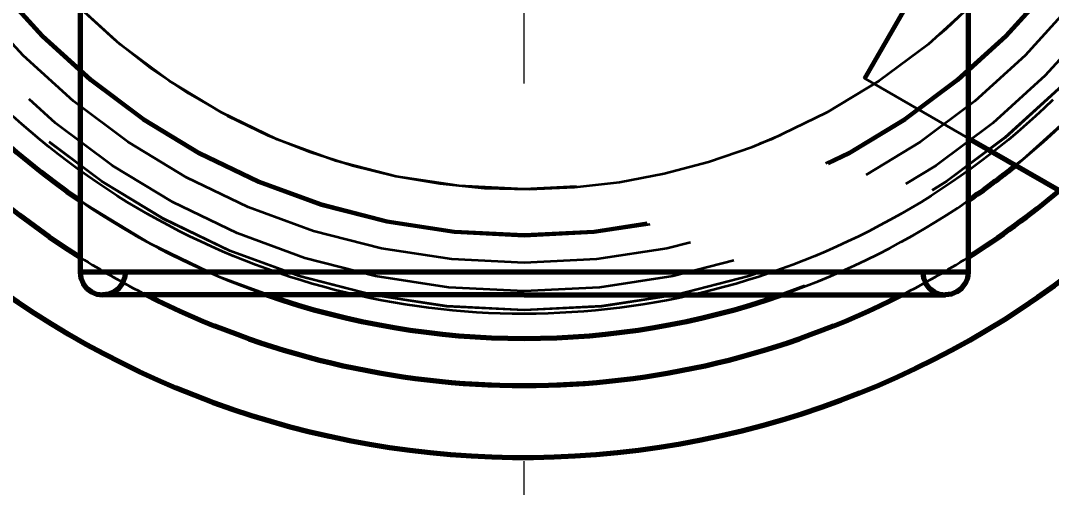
# Model space of a CAD drawing. Header units: millimetres. Extents: x 0 to 2382, y 0 to 420.
# Drawn here: x 153.84 to 159.29, y 128.15 to 130.62 of the extents above; entities that cross this region are included whole.
import ezdxf

# ---------------------------------------------------------------- set-up
doc = ezdxf.new("R2010")
doc.units = ezdxf.units.MM
doc.linetypes.add('IRAM-E-TRAZOS', pattern=[5, 4, -1])
doc.linetypes.add('IRAM-F-TRAZO-PUNTO', pattern=[20, 15, -2, 1, -2])
for name, color, linetype, lineweight in [('01-VISIBLE', 7, 'CONTINUOUS', 70), ('02-OCULTA', 4, 'IRAM-E-TRAZOS', 35), ('03-EJE', 1, 'IRAM-F-TRAZO-PUNTO', 18), ('04-COTA', 3, 'CONTINUOUS', 18)]:
    doc.layers.add(name, color=color, linetype=linetype, lineweight=lineweight)
doc.styles.add('ISO3098', font='isocpeur.ttf')
doc.dimstyles.new('FLAMA-IRAM', dxfattribs={"dimtxt": 3.5, "dimasz": 3.5, "dimexe": 2, "dimexo": 1.5, "dimgap": 1, "dimtad": 1, "dimdec": 1, "dimtxsty": 'ISO3098', "dimblk": 'IRAM_FLECHA', "dimblk1": 'IRAM_FLECHA', "dimblk2": 'IRAM_FLECHA', "dimcen": 2.5, "dimclrd": 256, "dimclre": 256, "dimclrt": 256, "dimazin": 3, "dimtfac": 1, "dimtmove": 0, "dimatfit": 3, "dimlwd": 18, "dimlwe": 18})

# ---------------------------------------------------------------- blocks, each defined once
blk = doc.blocks.new('IRAM_FLECHA')
blk.add_solid([(0, 0), (-1, 0.125), (-1, -0.125)])

msp = doc.modelspace()

# ---------------------------------------------------------------- linework, layer by layer
at = {"layer": '01-VISIBLE'}
for p, q in [((154.15, 130.6875), (154.15, 129.2875)), ((158.85, 130.6875), (158.85, 129.2875)), ((158.85, 129.9987), (159.3621, 129.703))]:
    msp.add_line(p, q, dxfattribs=at)
for points in [[(156.5, 129.2875), (156.45, 129.2875), (156.4, 129.2875), (156.35, 129.2875), (156.3, 129.2875), (156.25, 129.2875), (156.2, 129.2875), (156.15, 129.2875), (156.1, 129.2875), (156.05, 129.2875), (156, 129.2875), (155.95, 129.2875), (155.9, 129.2875), (155.85, 129.2875), (155.8, 129.2875), (155.75, 129.2875), (155.7, 129.2875), (155.65, 129.2875), (155.6, 129.2875), (155.55, 129.2875), (155.5, 129.2875), (155.45, 129.2875), (155.4, 129.2875), (155.35, 129.2875), (155.3, 129.2875), (155.25, 129.2875), (155.2, 129.2875), (155.15, 129.2875), (155.1, 129.2875), (155.05, 129.2875), (155, 129.2875), (154.95, 129.2875), (154.9, 129.2875), (154.85, 129.2875), (154.8, 129.2875), (154.75, 129.2875), (154.7, 129.2875), (154.65, 129.2875), (154.6, 129.2875), (154.55, 129.2875), (154.5, 129.2875), (154.45, 129.2875), (154.4, 129.2875), (154.35, 129.2875), (154.3, 129.2875), (154.25, 129.2875), (154.2, 129.2875), (154.15, 129.2875)], [(154.15, 129.2875), (154.1541, 129.2564), (154.1661, 129.2275), (154.1851, 129.2026), (154.21, 129.1836), (154.2389, 129.1716), (154.27, 129.1675)], [(154.39, 129.2875), (154.3859, 129.2564), (154.3739, 129.2275), (154.3549, 129.2026), (154.33, 129.1836), (154.3011, 129.1716), (154.27, 129.1675)], [(158.85, 129.2875), (158.8, 129.2875), (158.75, 129.2875), (158.7, 129.2875), (158.65, 129.2875), (158.6, 129.2875), (158.55, 129.2875), (158.5, 129.2875), (158.45, 129.2875), (158.4, 129.2875), (158.35, 129.2875), (158.3, 129.2875), (158.25, 129.2875), (158.2, 129.2875), (158.15, 129.2875), (158.1, 129.2875), (158.05, 129.2875), (158, 129.2875), (157.95, 129.2875), (157.9, 129.2875), (157.85, 129.2875), (157.8, 129.2875), (157.75, 129.2875), (157.7, 129.2875), (157.65, 129.2875), (157.6, 129.2875), (157.55, 129.2875), (157.5, 129.2875), (157.45, 129.2875), (157.4, 129.2875), (157.35, 129.2875), (157.3, 129.2875), (157.25, 129.2875), (157.2, 129.2875), (157.15, 129.2875), (157.1, 129.2875), (157.05, 129.2875), (157, 129.2875), (156.95, 129.2875), (156.9, 129.2875), (156.85, 129.2875), (156.8, 129.2875), (156.75, 129.2875), (156.7, 129.2875), (156.65, 129.2875), (156.6, 129.2875), (156.55, 129.2875), (156.5, 129.2875)], [(158.61, 129.2875), (158.6141, 129.2564), (158.6261, 129.2275), (158.6451, 129.2026), (158.67, 129.1836), (158.6989, 129.1716), (158.73, 129.1675)], [(158.85, 129.2875), (158.8459, 129.2564), (158.8339, 129.2275), (158.8149, 129.2026), (158.79, 129.1836), (158.7611, 129.1716), (158.73, 129.1675)], [(156.5, 129.1675), (156.4493, 129.1675), (156.3986, 129.1675), (156.348, 129.1675), (156.2973, 129.1675), (156.2466, 129.1675), (156.1959, 129.1675), (156.1452, 129.1675), (156.0945, 129.1675), (156.0439, 129.1675), (155.9932, 129.1675), (155.9425, 129.1675), (155.8918, 129.1675), (155.8411, 129.1675), (155.7905, 129.1675), (155.7398, 129.1675), (155.6891, 129.1675), (155.6384, 129.1675), (155.5877, 129.1675), (155.537, 129.1675), (155.4864, 129.1675), (155.4357, 129.1675), (155.385, 129.1675), (155.3343, 129.1675), (155.2836, 129.1675), (155.233, 129.1675), (155.1823, 129.1675), (155.1316, 129.1675), (155.0809, 129.1675), (155.0302, 129.1675), (154.9795, 129.1675), (154.9289, 129.1675), (154.8782, 129.1675), (154.8275, 129.1675), (154.7768, 129.1675), (154.7261, 129.1675), (154.6755, 129.1675), (154.6248, 129.1675), (154.5741, 129.1675), (154.5234, 129.1675), (154.4727, 129.1675), (154.422, 129.1675), (154.3714, 129.1675), (154.3207, 129.1675), (154.27, 129.1675)], [(154.27, 129.1675), (154.27, 129.1675), (154.27, 129.1675), (154.27, 129.1675), (154.27, 129.1675), (154.27, 129.1675), (154.27, 129.1675)], [(156.5, 129.1675), (156.5507, 129.1675), (156.6014, 129.1675), (156.652, 129.1675), (156.7027, 129.1675), (156.7534, 129.1675), (156.8041, 129.1675), (156.8548, 129.1675), (156.9055, 129.1675), (156.9561, 129.1675), (157.0068, 129.1675), (157.0575, 129.1675), (157.1082, 129.1675), (157.1589, 129.1675), (157.2095, 129.1675), (157.2602, 129.1675), (157.3109, 129.1675), (157.3616, 129.1675), (157.4123, 129.1675), (157.463, 129.1675), (157.5136, 129.1675), (157.5643, 129.1675), (157.615, 129.1675), (157.6657, 129.1675), (157.7164, 129.1675), (157.767, 129.1675), (157.8177, 129.1675), (157.8684, 129.1675), (157.9191, 129.1675), (157.9698, 129.1675), (158.0205, 129.1675), (158.0711, 129.1675), (158.1218, 129.1675), (158.1725, 129.1675), (158.2232, 129.1675), (158.2739, 129.1675), (158.3245, 129.1675), (158.3752, 129.1675), (158.4259, 129.1675), (158.4766, 129.1675), (158.5273, 129.1675), (158.578, 129.1675), (158.6286, 129.1675), (158.6793, 129.1675), (158.73, 129.1675)]]:
    msp.add_lwpolyline(points, dxfattribs=at)
for radius, start, end in [(4.78, -165.4606, 0), (4.4, -162.8152, -122.2823), (4.15, -161.7446, -124.4902), (4.15, -55.5098, -51.189), (4.4, -57.7177, -49.9323), (4.4, -117.0123, -62.9877), (4.15, -109.1648, -70.8352)]:
    msp.add_arc((156.5, 133.0875), radius, start, end, dxfattribs=at)
at = {"layer": '02-OCULTA'}
for p, q in [((158.2976, 130.3176), (158.5112, 130.6875)), ((158.3072, 130.3121), (158.5239, 130.6875)), ((158.2976, 130.3176), (158.3072, 130.3121)), ((159.3466, 129.712), (158.2976, 130.3176)), ((158.3072, 130.3121), (158.85, 129.9987))]:
    msp.add_line(p, q, dxfattribs=at)
for points in [[(159.2977, 130.2005), (159.252, 130.1569), (159.2056, 130.114), (159.1586, 130.0719), (159.1109, 130.0305), (159.0626, 129.9899), (159.0136, 129.95), (158.964, 129.9109), (158.9138, 129.8726), (158.863, 129.8351), (158.8117, 129.7984), (158.7597, 129.7625), (158.7072, 129.7274), (158.6542, 129.6932), (158.6006, 129.6598), (158.5465, 129.6272), (158.4919, 129.5955), (158.4367, 129.5647), (158.3812, 129.5347), (158.3251, 129.5056), (158.2686, 129.4774), (158.2117, 129.4501), (158.1544, 129.4236), (158.0966, 129.3981), (158.0384, 129.3735), (157.9799, 129.3498), (157.921, 129.327), (157.8618, 129.3052), (157.8022, 129.2843), (157.7423, 129.2643), (157.6821, 129.2453), (157.6216, 129.2272), (157.5608, 129.2101), (157.4997, 129.1939), (157.4385, 129.1787), (157.3769, 129.1644), (157.3152, 129.1512), (157.2533, 129.1388), (157.1912, 129.1275), (157.1289, 129.1171), (157.0664, 129.1078), (157.0038, 129.0993), (156.9411, 129.0919), (156.8783, 129.0855), (156.8154, 129.08), (156.7524, 129.0756), (156.6894, 129.0721), (156.6263, 129.0696), (156.5631, 129.0681), (156.5, 129.0676), (156.4369, 129.0681), (156.3737, 129.0696), (156.3106, 129.072), (156.2476, 129.0755), (156.1846, 129.0799), (156.1217, 129.0854), (156.0589, 129.0918), (155.9962, 129.0992), (155.9336, 129.1076), (155.8711, 129.117), (155.8088, 129.1273), (155.7467, 129.1387), (155.6848, 129.151), (155.623, 129.1643), (155.5615, 129.1785), (155.5002, 129.1937), (155.4392, 129.2099), (155.3784, 129.227), (155.3179, 129.2451), (155.2577, 129.2642), (155.1978, 129.2841), (155.1382, 129.3051), (155.079, 129.3269), (155.0201, 129.3497), (154.9616, 129.3734), (154.9034, 129.398), (154.8457, 129.4236), (154.7883, 129.45), (154.7314, 129.4773), (154.6749, 129.5056), (154.6189, 129.5347), (154.5633, 129.5647), (154.5082, 129.5955), (154.4536, 129.6273), (154.3995, 129.6598), (154.346, 129.6933), (154.2929, 129.7275), (154.2404, 129.7626), (154.1885, 129.7985), (154.1371, 129.8353), (154.0863, 129.8728), (154.0361, 129.9111), (153.9866, 129.9502), (153.9376, 129.9901), (153.8893, 130.0307), (153.8416, 130.0721), (153.7946, 130.1143)], [(154.15, 129.2875), (154.2, 129.2875), (154.25, 129.2875), (154.3, 129.2875), (154.35, 129.2875), (154.4, 129.2875), (154.45, 129.2875), (154.5, 129.2875), (154.55, 129.2875), (154.6, 129.2875), (154.65, 129.2875), (154.7, 129.2875), (154.75, 129.2875), (154.8, 129.2875), (154.85, 129.2875), (154.9, 129.2875), (154.95, 129.2875), (155, 129.2875), (155.05, 129.2875), (155.1, 129.2875), (155.15, 129.2875), (155.2, 129.2875), (155.25, 129.2875), (155.3, 129.2875), (155.35, 129.2875), (155.4, 129.2875), (155.45, 129.2875), (155.5, 129.2875), (155.55, 129.2875), (155.6, 129.2875), (155.65, 129.2875), (155.7, 129.2875), (155.75, 129.2875), (155.8, 129.2875), (155.85, 129.2875), (155.9, 129.2875), (155.95, 129.2875), (156, 129.2875), (156.05, 129.2875), (156.1, 129.2875), (156.15, 129.2875), (156.2, 129.2875), (156.25, 129.2875), (156.3, 129.2875), (156.35, 129.2875), (156.4, 129.2875), (156.45, 129.2875), (156.5, 129.2875)], [(158.61, 129.2875), (158.5598, 129.2875), (158.5095, 129.2875), (158.4593, 129.2875), (158.409, 129.2875), (158.3588, 129.2875), (158.3086, 129.2875), (158.2583, 129.2875), (158.2081, 129.2875), (158.1579, 129.2875), (158.1076, 129.2875), (158.0574, 129.2875), (158.0071, 129.2875), (157.9569, 129.2875), (157.9067, 129.2875), (157.8564, 129.2875), (157.8062, 129.2875), (157.756, 129.2875), (157.7057, 129.2875), (157.6555, 129.2875), (157.6052, 129.2875), (157.555, 129.2875), (157.5048, 129.2875), (157.4545, 129.2875), (157.4043, 129.2875), (157.354, 129.2875), (157.3038, 129.2875), (157.2536, 129.2875), (157.2033, 129.2875), (157.1531, 129.2875), (157.1029, 129.2875), (157.0526, 129.2875), (157.0024, 129.2875), (156.9521, 129.2875), (156.9019, 129.2875), (156.8517, 129.2875), (156.8014, 129.2875), (156.7512, 129.2875), (156.701, 129.2875), (156.6507, 129.2875), (156.6005, 129.2875), (156.5502, 129.2875), (156.5, 129.2875), (156.4498, 129.2875), (156.3995, 129.2875), (156.3493, 129.2875), (156.299, 129.2875), (156.2488, 129.2875), (156.1986, 129.2875), (156.1483, 129.2875), (156.0981, 129.2875), (156.0479, 129.2875), (155.9976, 129.2875), (155.9474, 129.2875), (155.8971, 129.2875), (155.8469, 129.2875), (155.7967, 129.2875), (155.7464, 129.2875), (155.6962, 129.2875), (155.646, 129.2875), (155.5957, 129.2875), (155.5455, 129.2875), (155.4952, 129.2875), (155.445, 129.2875), (155.3948, 129.2875), (155.3445, 129.2875), (155.2943, 129.2875), (155.244, 129.2875), (155.1938, 129.2875), (155.1436, 129.2875), (155.0933, 129.2875), (155.0431, 129.2875), (154.9929, 129.2875), (154.9426, 129.2875), (154.8924, 129.2875), (154.8421, 129.2875), (154.7919, 129.2875), (154.7417, 129.2875), (154.6914, 129.2875), (154.6412, 129.2875), (154.591, 129.2875), (154.5407, 129.2875), (154.4905, 129.2875), (154.4402, 129.2875), (154.39, 129.2875)], [(154.39, 129.2875), (154.4402, 129.2875), (154.4905, 129.2875), (154.5407, 129.2875), (154.591, 129.2875), (154.6412, 129.2875), (154.6914, 129.2875), (154.7417, 129.2875), (154.7919, 129.2875), (154.8421, 129.2875), (154.8924, 129.2875), (154.9426, 129.2875), (154.9929, 129.2875), (155.0431, 129.2875), (155.0933, 129.2875), (155.1436, 129.2875), (155.1938, 129.2875), (155.244, 129.2875), (155.2943, 129.2875), (155.3445, 129.2875), (155.3948, 129.2875), (155.445, 129.2875), (155.4952, 129.2875), (155.5455, 129.2875), (155.5957, 129.2875), (155.646, 129.2875), (155.6962, 129.2875), (155.7464, 129.2875), (155.7967, 129.2875), (155.8469, 129.2875), (155.8971, 129.2875), (155.9474, 129.2875), (155.9976, 129.2875), (156.0479, 129.2875), (156.0981, 129.2875), (156.1483, 129.2875), (156.1986, 129.2875), (156.2488, 129.2875), (156.299, 129.2875), (156.3493, 129.2875), (156.3995, 129.2875), (156.4498, 129.2875), (156.5, 129.2875)], [(156.5, 129.2875), (156.55, 129.2875), (156.6, 129.2875), (156.65, 129.2875), (156.7, 129.2875), (156.75, 129.2875), (156.8, 129.2875), (156.85, 129.2875), (156.9, 129.2875), (156.95, 129.2875), (157, 129.2875), (157.05, 129.2875), (157.1, 129.2875), (157.15, 129.2875), (157.2, 129.2875), (157.25, 129.2875), (157.3, 129.2875), (157.35, 129.2875), (157.4, 129.2875), (157.45, 129.2875), (157.5, 129.2875), (157.55, 129.2875), (157.6, 129.2875), (157.65, 129.2875), (157.7, 129.2875), (157.75, 129.2875), (157.8, 129.2875), (157.85, 129.2875), (157.9, 129.2875), (157.95, 129.2875), (158, 129.2875), (158.05, 129.2875), (158.1, 129.2875), (158.15, 129.2875), (158.2, 129.2875), (158.25, 129.2875), (158.3, 129.2875), (158.35, 129.2875), (158.4, 129.2875), (158.45, 129.2875), (158.5, 129.2875), (158.55, 129.2875), (158.6, 129.2875), (158.65, 129.2875), (158.7, 129.2875), (158.75, 129.2875), (158.8, 129.2875), (158.85, 129.2875)], [(156.5, 129.2875), (156.5502, 129.2875), (156.6005, 129.2875), (156.6507, 129.2875), (156.701, 129.2875), (156.7512, 129.2875), (156.8014, 129.2875), (156.8517, 129.2875), (156.9019, 129.2875), (156.9521, 129.2875), (157.0024, 129.2875), (157.0526, 129.2875), (157.1029, 129.2875), (157.1531, 129.2875), (157.2033, 129.2875), (157.2536, 129.2875), (157.3038, 129.2875), (157.354, 129.2875), (157.4043, 129.2875), (157.4545, 129.2875), (157.5048, 129.2875), (157.555, 129.2875), (157.6052, 129.2875), (157.6555, 129.2875), (157.7057, 129.2875), (157.756, 129.2875), (157.8062, 129.2875), (157.8564, 129.2875), (157.9067, 129.2875), (157.9569, 129.2875), (158.0071, 129.2875), (158.0574, 129.2875), (158.1076, 129.2875), (158.1579, 129.2875), (158.2081, 129.2875), (158.2583, 129.2875), (158.3086, 129.2875), (158.3588, 129.2875), (158.409, 129.2875), (158.4593, 129.2875), (158.5095, 129.2875), (158.5598, 129.2875), (158.61, 129.2875)], [(154.27, 129.1675), (154.3201, 129.1675), (154.3702, 129.1675), (154.4204, 129.1675), (154.4705, 129.1675), (154.5206, 129.1675), (154.5707, 129.1675), (154.6208, 129.1675), (154.6709, 129.1675), (154.721, 129.1675), (154.7711, 129.1675), (154.8212, 129.1675), (154.8714, 129.1675), (154.9215, 129.1675), (154.9716, 129.1675), (155.0217, 129.1675), (155.0718, 129.1675), (155.1219, 129.1675), (155.172, 129.1675), (155.2221, 129.1675), (155.2723, 129.1675), (155.3224, 129.1675), (155.3725, 129.1675), (155.4226, 129.1675), (155.4727, 129.1675), (155.5228, 129.1675), (155.5729, 129.1675), (155.623, 129.1675), (155.6732, 129.1675), (155.7233, 129.1675), (155.7734, 129.1675), (155.8235, 129.1675), (155.8736, 129.1675), (155.9237, 129.1675), (155.9738, 129.1675), (156.0239, 129.1675), (156.0741, 129.1675), (156.1242, 129.1675), (156.1743, 129.1675), (156.2244, 129.1675), (156.2745, 129.1675), (156.3246, 129.1675), (156.3747, 129.1675), (156.4248, 129.1675), (156.475, 129.1675), (156.5251, 129.1675), (156.5752, 129.1675), (156.6253, 129.1675), (156.6754, 129.1675), (156.7255, 129.1675), (156.7756, 129.1675), (156.8257, 129.1675), (156.8758, 129.1675), (156.926, 129.1675), (156.9761, 129.1675), (157.0262, 129.1675), (157.0763, 129.1675), (157.1264, 129.1675), (157.1765, 129.1675), (157.2266, 129.1675), (157.2767, 129.1675), (157.3269, 129.1675), (157.377, 129.1675), (157.4271, 129.1675), (157.4772, 129.1675), (157.5273, 129.1675), (157.5774, 129.1675), (157.6275, 129.1675), (157.6776, 129.1675), (157.7278, 129.1675), (157.7779, 129.1675), (157.828, 129.1675), (157.8781, 129.1675), (157.9282, 129.1675), (157.9783, 129.1675), (158.0284, 129.1675), (158.0785, 129.1675), (158.1287, 129.1675), (158.1788, 129.1675), (158.2289, 129.1675), (158.279, 129.1675), (158.3291, 129.1675), (158.3792, 129.1675), (158.4293, 129.1675), (158.4794, 129.1675), (158.5296, 129.1675), (158.5797, 129.1675), (158.6298, 129.1675), (158.6799, 129.1675), (158.73, 129.1675)]]:
    msp.add_lwpolyline(points, dxfattribs=at)
for radius in [19.6425, 19.5, 19.5, 19.5, 19.025, 19.025, 19.025, 19.025, 19.025, 19.025, 19.025, 19.025, 18.55, 18.55, 18.55, 18.55, 4.4, 4.15, 4.001, 4.001, 4, 4, 3.9, 3.9, 3.75, 3.75, 3.61, 3.61, 3.6, 3.6, 3.36, 3.36, 3.36]:
    msp.add_circle((156.5, 133.0875), radius, dxfattribs=at)
for radius, start, end in [(19.53, 162, 18), (19.53, 162, 18), (19.5, 162, 18), (19.5, 162, 18), (3.36, -134.3793, -3.4852), (4.15, -51.189, -8.811), (4.15, -124.4902, -109.1648), (4.15, -70.8352, -55.5098), (4.4, -122.2823, -117.0123), (4.4, -62.9877, -57.7177)]:
    msp.add_arc((156.5, 133.0875), radius, start, end, dxfattribs=at)
at = {"layer": '03-EJE'}
msp.add_line((156.5, 113.2875), (156.5, 152.8875), dxfattribs=at)

# ---------------------------------------------------------------- dimensions: what is measured, and where the dimension line sits
at = {"layer": '04-COTA'}
msp.add_linear_dim(base=(137, 80), p1=(137, 133.0875), p2=(176, 133.0875), dimstyle='FLAMA-IRAM', override={"dimlfac": 10, "dimpost": '%%c<>'}, dxfattribs=at).render()

doc.saveas('drawing.dxf')
